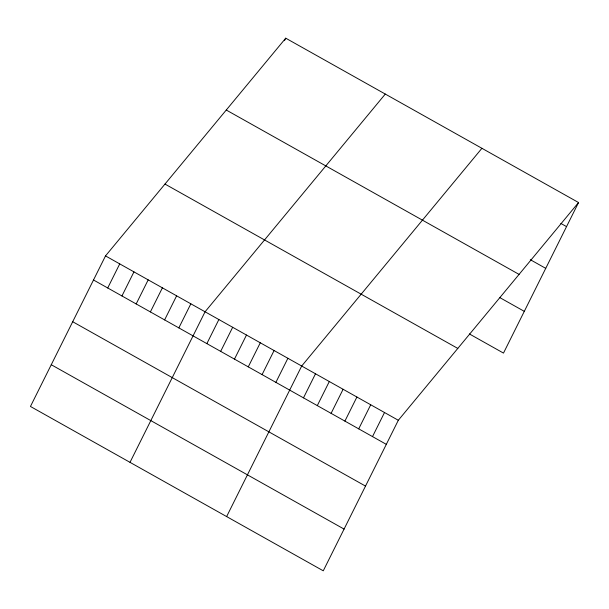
<?xml version="1.0" encoding="UTF-8"?>
<svg xmlns="http://www.w3.org/2000/svg" width="609" height="609" viewBox="0 0 609 609"><rect width="100%" height="100%" fill="white"/><g stroke="black" fill="none" stroke-linecap="round" stroke-linejoin="round"><path stroke-width="0.91" d="M105.509 255.909L30.45 406.462L323.265 570.816L398.324 420.271L578.55 202.538L285.735 38.184L105.509 255.909L398.324 420.271M107.724 287.973L119.729 263.895M121.952 295.959L133.957 271.88M136.172 303.944L148.177 279.866M284.494 40.674L285.735 38.184M150.393 311.922L162.397 287.844M164.613 319.908L176.618 295.829M178.84 327.893L190.845 303.815M130.006 462.345L205.066 311.793L385.291 94.06M206.862 343.621L218.867 319.542M220.671 351.37L232.676 327.292M234.473 359.12L246.478 335.041M248.274 366.869L260.279 342.791M262.083 374.619L274.088 350.54M275.885 382.368L287.89 358.282M226.632 516.577L301.691 366.032L481.925 148.299M303.495 397.86L315.5 373.781M317.297 405.609L329.302 381.531M331.098 413.359L343.103 389.28M344.907 421.108L356.912 397.03M358.709 428.858L370.714 404.779M372.51 436.607L384.515 412.521M578.55 202.538L503.491 353.091L469.387 333.945M560.859 223.427L566.545 226.617M530.31 259.693L545.74 268.356M226.266 110.031L519.074 274.393M499.936 297.679L524.296 311.351M164.986 184.063L457.801 348.424M93.504 279.995L386.319 444.349M72.699 321.727L365.507 486.089M51.255 364.722L344.07 529.084"/></g></svg>
